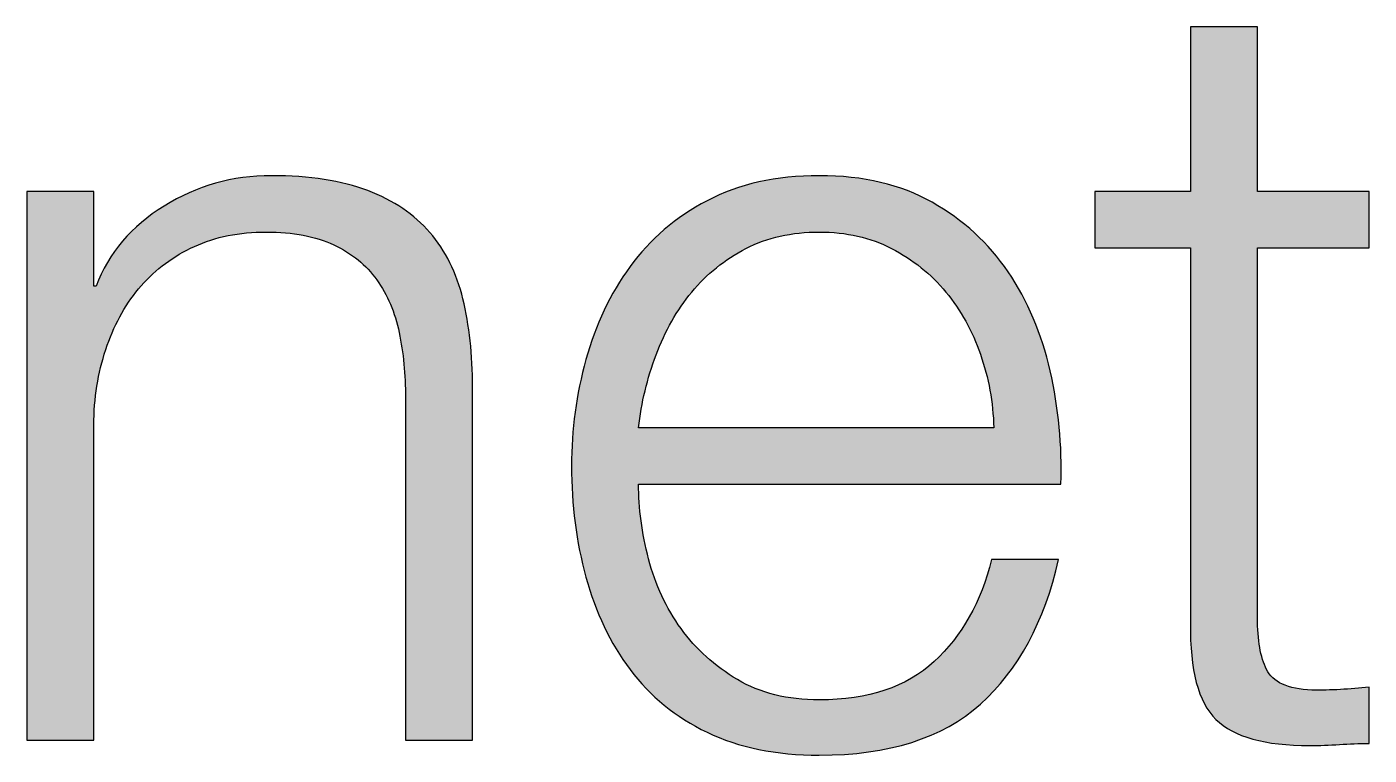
# Paper-space layout 'A0mask (portrait)' of a CAD drawing. Extents: x 0 to 810, y 0 to 1153.
# Drawn here: x 699.966 to 704.86, y 49.202 to 51.858 of the extents above; entities that cross this region are included whole.
import ezdxf
from ezdxf.enums import TextEntityAlignment as Align

# ---------------------------------------------------------------- set-up
doc = ezdxf.new("R2010")
doc.units = 0
doc.layers.get('0').update_dxf_attribs({"linetype": 'CONTINUOUS'})
doc.layers.get('Defpoints').update_dxf_attribs({"linetype": 'CONTINUOUS'})
doc.layers.add('JPP_Mask', color=7, linetype='CONTINUOUS')
doc.styles.add('JPP', font='arial.ttf')

# ---------------------------------------------------------------- blocks, each defined once
blk = doc.blocks.new('A0mask (portrait)')
at = {"true_color": 0x004a91}
h = blk.add_hatch(color=154, dxfattribs=at)
edge = h.paths.add_edge_path()
edge.add_spline(control_points=[(704.4527, 51.2573), (704.4527, 51.2573), (704.4527, 51.2949), (704.4527, 51.3513)], knot_values=[17.749945, 17.749945, 17.749945, 17.749945, 17.99994, 17.99994, 17.99994, 17.99994], degree=3, periodic=0)
edge.add_spline(control_points=[(704.4527, 51.3513), (704.4527, 51.4076), (704.4527, 51.4828), (704.4527, 51.5579)], knot_values=[17.49995, 17.49995, 17.49995, 17.49995, 17.749945, 17.749945, 17.749945, 17.749945], degree=3, periodic=0)
edge.add_spline(control_points=[(704.4527, 51.5579), (704.4527, 51.5955), (704.4527, 51.6331), (704.4527, 51.6683)], knot_values=[17.374952, 17.374952, 17.374952, 17.374952, 17.49995, 17.49995, 17.49995, 17.49995], degree=3, periodic=0)
edge.add_spline(control_points=[(704.4527, 51.6683), (704.4527, 51.7035), (704.4527, 51.7364), (704.4527, 51.7646)], knot_values=[17.249955, 17.249955, 17.249955, 17.249955, 17.374952, 17.374952, 17.374952, 17.374952], degree=3, periodic=0)
edge.add_spline(control_points=[(704.4527, 51.7646), (704.4527, 51.7786), (704.4527, 51.7916), (704.4527, 51.803)], knot_values=[17.187456, 17.187456, 17.187456, 17.187456, 17.249955, 17.249955, 17.249955, 17.249955], degree=3, periodic=0)
edge.add_spline(control_points=[(704.4527, 51.803), (704.4527, 51.8144), (704.4527, 51.8244), (704.4527, 51.8326)], knot_values=[17.124958, 17.124958, 17.124958, 17.124958, 17.187456, 17.187456, 17.187456, 17.187456], degree=3, periodic=0)
edge.add_spline(control_points=[(704.4527, 51.8326), (704.4527, 51.8368), (704.4527, 51.8404), (704.4527, 51.8436)], knot_values=[17.093708, 17.093708, 17.093708, 17.093708, 17.124958, 17.124958, 17.124958, 17.124958], degree=3, periodic=0)
edge.add_spline(control_points=[(704.4527, 51.8585), (704.4527, 51.8585), (704.4527, 51.8585), (704.4527, 51.8585), (704.4527, 51.8585), (704.4527, 51.8585), (704.4527, 51.8585)], knot_values=[16.999959, 16.999959, 16.999959, 16.999959, 17, 17, 17, 17.000692, 17.000692, 17.000692, 17.000692], degree=3, periodic=0)
edge.add_spline(control_points=[(704.4527, 51.8585), (704.4527, 51.8585), (704.4374, 51.8585), (704.4145, 51.8585)], knot_values=[16.749965, 16.749965, 16.749965, 16.749965, 16.999959, 16.999959, 16.999959, 16.999959], degree=3, periodic=0)
edge.add_spline(control_points=[(704.4145, 51.8585), (704.3916, 51.8585), (704.3611, 51.8585), (704.3305, 51.8585)], knot_values=[16.49997, 16.49997, 16.49997, 16.49997, 16.749965, 16.749965, 16.749965, 16.749965], degree=3, periodic=0)
edge.add_spline(control_points=[(704.3305, 51.8585), (704.3153, 51.8585), (704.3, 51.8585), (704.2857, 51.8585)], knot_values=[16.374972, 16.374972, 16.374972, 16.374972, 16.49997, 16.49997, 16.49997, 16.49997], degree=3, periodic=0)
edge.add_spline(control_points=[(704.2857, 51.8585), (704.2714, 51.8585), (704.258, 51.8585), (704.2466, 51.8585)], knot_values=[16.249975, 16.249975, 16.249975, 16.249975, 16.374972, 16.374972, 16.374972, 16.374972], degree=3, periodic=0)
edge.add_spline(control_points=[(704.2466, 51.8585), (704.2408, 51.8585), (704.2356, 51.8585), (704.2309, 51.8585)], knot_values=[16.187476, 16.187476, 16.187476, 16.187476, 16.249975, 16.249975, 16.249975, 16.249975], degree=3, periodic=0)
edge.add_spline(control_points=[(704.2084, 51.8585), (704.2084, 51.8585), (704.2084, 51.8585), (704.2084, 51.8585), (704.2084, 51.8585), (704.2084, 51.8585), (704.2084, 51.8585)], knot_values=[15.99998, 15.99998, 15.99998, 15.99998, 16, 16, 16, 16.001445, 16.001445, 16.001445, 16.001445], degree=3, periodic=0)
edge.add_spline(control_points=[(704.2084, 51.8585), (704.2084, 51.8584), (704.2084, 51.7082), (704.2084, 51.5579)], knot_values=[15.49999, 15.49999, 15.49999, 15.49999, 15.99998, 15.99998, 15.99998, 15.99998], degree=3, periodic=0)
edge.add_spline(control_points=[(704.2084, 51.5579), (704.2084, 51.4076), (704.2084, 51.2573), (704.2084, 51.2573), (704.2084, 51.2573), (704.2084, 51.2573), (704.2084, 51.2573)], knot_values=[14.999023, 14.999023, 14.999023, 14.999023, 15.499013, 15.499013, 15.499013, 15.49999, 15.49999, 15.49999, 15.49999], degree=3, periodic=0)
edge.add_spline(control_points=[(704.1934, 51.2573), (704.1886, 51.2573), (704.1828, 51.2573), (704.1762, 51.2573)], knot_values=[14.812504, 14.812504, 14.812504, 14.812504, 14.875002, 14.875002, 14.875002, 14.875002], degree=3, periodic=0)
edge.add_spline(control_points=[(704.1762, 51.2573), (704.1695, 51.2573), (704.162, 51.2573), (704.1538, 51.2573)], knot_values=[14.750005, 14.750005, 14.750005, 14.750005, 14.812504, 14.812504, 14.812504, 14.812504], degree=3, periodic=0)
edge.add_spline(control_points=[(704.1538, 51.2573), (704.1375, 51.2573), (704.1183, 51.2573), (704.0979, 51.2573)], knot_values=[14.625008, 14.625008, 14.625008, 14.625008, 14.750005, 14.750005, 14.750005, 14.750005], degree=3, periodic=0)
edge.add_spline(control_points=[(704.0979, 51.2573), (704.0774, 51.2573), (704.0556, 51.2573), (704.0337, 51.2573)], knot_values=[14.50001, 14.50001, 14.50001, 14.50001, 14.625008, 14.625008, 14.625008, 14.625008], degree=3, periodic=0)
edge.add_spline(control_points=[(704.0337, 51.2573), (703.9901, 51.2573), (703.9464, 51.2573), (703.9137, 51.2573)], knot_values=[14.250015, 14.250015, 14.250015, 14.250015, 14.50001, 14.50001, 14.50001, 14.50001], degree=3, periodic=0)
edge.add_spline(control_points=[(703.9137, 51.2573), (703.8809, 51.2573), (703.8591, 51.2573), (703.8591, 51.2573), (703.8591, 51.2573), (703.8591, 51.2573), (703.8591, 51.2573)], knot_values=[13.999043, 13.999043, 13.999043, 13.999043, 14.249058, 14.249058, 14.249058, 14.250015, 14.250015, 14.250015, 14.250015], degree=3, periodic=0)
edge.add_spline(control_points=[(703.8591, 51.2485), (703.8591, 51.2457), (703.8591, 51.2422), (703.8591, 51.2383)], knot_values=[13.812524, 13.812524, 13.812524, 13.812524, 13.875022, 13.875022, 13.875022, 13.875022], degree=3, periodic=0)
edge.add_spline(control_points=[(703.8591, 51.2252), (703.8591, 51.2156), (703.8591, 51.2043), (703.8591, 51.1923)], knot_values=[13.625027, 13.625027, 13.625027, 13.625027, 13.750025, 13.750025, 13.750025, 13.750025], degree=3, periodic=0)
edge.add_spline(control_points=[(703.8591, 51.1923), (703.8591, 51.1803), (703.8591, 51.1674), (703.8591, 51.1546)], knot_values=[13.50003, 13.50003, 13.50003, 13.50003, 13.625027, 13.625027, 13.625027, 13.625027], degree=3, periodic=0)
edge.add_spline(control_points=[(703.8591, 51.1546), (703.8591, 51.1289), (703.8591, 51.1032), (703.8591, 51.084)], knot_values=[13.250035, 13.250035, 13.250035, 13.250035, 13.50003, 13.50003, 13.50003, 13.50003], degree=3, periodic=0)
edge.add_spline(control_points=[(703.8591, 51.084), (703.8591, 51.0647), (703.8591, 51.0519), (703.8591, 51.0519), (703.8591, 51.0519), (703.8591, 51.0519), (703.8591, 51.0519)], knot_values=[12.999063, 12.999063, 12.999063, 12.999063, 13.249098, 13.249098, 13.249098, 13.250035, 13.250035, 13.250035, 13.250035], degree=3, periodic=0)
edge.add_spline(control_points=[(703.8741, 51.0519), (703.8788, 51.0519), (703.8846, 51.0519), (703.8913, 51.0519)], knot_values=[12.812544, 12.812544, 12.812544, 12.812544, 12.875042, 12.875042, 12.875042, 12.875042], degree=3, periodic=0)
edge.add_spline(control_points=[(703.8913, 51.0519), (703.8979, 51.0519), (703.9054, 51.0519), (703.9136, 51.0519)], knot_values=[12.750045, 12.750045, 12.750045, 12.750045, 12.812544, 12.812544, 12.812544, 12.812544], degree=3, periodic=0)
edge.add_spline(control_points=[(703.9136, 51.0519), (703.93, 51.0519), (703.9491, 51.0519), (703.9696, 51.0519)], knot_values=[12.625048, 12.625048, 12.625048, 12.625048, 12.750045, 12.750045, 12.750045, 12.750045], degree=3, periodic=0)
edge.add_spline(control_points=[(703.9696, 51.0519), (703.99, 51.0519), (704.0119, 51.0519), (704.0337, 51.0519)], knot_values=[12.50005, 12.50005, 12.50005, 12.50005, 12.625048, 12.625048, 12.625048, 12.625048], degree=3, periodic=0)
edge.add_spline(control_points=[(704.0337, 51.0519), (704.0774, 51.0519), (704.121, 51.0519), (704.1538, 51.0519)], knot_values=[12.250055, 12.250055, 12.250055, 12.250055, 12.50005, 12.50005, 12.50005, 12.50005], degree=3, periodic=0)
edge.add_spline(control_points=[(704.1538, 51.0519), (704.1866, 51.0519), (704.2084, 51.0519), (704.2084, 51.0519), (704.2084, 51.0519), (704.2084, 51.0519), (704.2084, 51.0519)], knot_values=[11.999572, 11.999572, 11.999572, 11.999572, 12.249627, 12.249627, 12.249627, 12.250055, 12.250055, 12.250055, 12.250055], degree=3, periodic=0)
edge.add_spline(control_points=[(704.2084, 51.0431), (704.2084, 51.0412), (704.2084, 51.039), (704.2084, 51.0365)], knot_values=[11.937561, 11.937561, 11.937561, 11.937561, 11.953186, 11.953186, 11.953186, 11.953186], degree=3, periodic=0)
edge.add_spline(control_points=[(704.2084, 51.0365), (704.2084, 51.0315), (704.2084, 51.0253), (704.2084, 51.0181)], knot_values=[11.906312, 11.906312, 11.906312, 11.906312, 11.937561, 11.937561, 11.937561, 11.937561], degree=3, periodic=0)
edge.add_spline(control_points=[(704.2084, 51.0181), (704.2084, 51.0108), (704.2084, 51.0024), (704.2084, 50.9931)], knot_values=[11.875062, 11.875062, 11.875062, 11.875062, 11.906312, 11.906312, 11.906312, 11.906312], degree=3, periodic=0)
edge.add_spline(control_points=[(704.2084, 50.9931), (704.2084, 50.9744), (704.2084, 50.9517), (704.2084, 50.9256)], knot_values=[11.812564, 11.812564, 11.812564, 11.812564, 11.875062, 11.875062, 11.875062, 11.875062], degree=3, periodic=0)
edge.add_spline(control_points=[(704.2084, 50.9256), (704.2084, 50.8995), (704.2084, 50.8701), (704.2084, 50.8381)], knot_values=[11.750065, 11.750065, 11.750065, 11.750065, 11.812564, 11.812564, 11.812564, 11.812564], degree=3, periodic=0)
edge.add_spline(control_points=[(704.2084, 50.8381), (704.2084, 50.7739), (704.2084, 50.699), (704.2084, 50.6188)], knot_values=[11.625068, 11.625068, 11.625068, 11.625068, 11.750065, 11.750065, 11.750065, 11.750065], degree=3, periodic=0)
edge.add_spline(control_points=[(704.2084, 50.6188), (704.2084, 50.5386), (704.2084, 50.4531), (704.2084, 50.3675)], knot_values=[11.50007, 11.50007, 11.50007, 11.50007, 11.625068, 11.625068, 11.625068, 11.625068], degree=3, periodic=0)
edge.add_spline(control_points=[(704.2084, 50.3675), (704.2084, 50.1964), (704.2084, 50.0253), (704.2084, 49.8969)], knot_values=[11.250075, 11.250075, 11.250075, 11.250075, 11.50007, 11.50007, 11.50007, 11.50007], degree=3, periodic=0)
edge.add_spline(control_points=[(704.2084, 49.8969), (704.2084, 49.7685), (704.2084, 49.6829), (704.2084, 49.6829), (704.2056, 49.5125), (704.2368, 49.3956), (704.3012, 49.3321)], knot_values=[10, 10, 10, 10, 10.250075, 10.250075, 10.250075, 11.250075, 11.250075, 11.250075, 11.250075], degree=3, periodic=0)
edge.add_spline(control_points=[(704.3012, 49.3321), (704.366, 49.2687), (704.4796, 49.237), (704.6425, 49.237)], knot_values=[9, 9, 9, 9, 10, 10, 10, 10], degree=3, periodic=0)
edge.add_spline(control_points=[(704.6425, 49.237), (704.6789, 49.237), (704.7149, 49.2384), (704.7514, 49.2408)], knot_values=[8, 8, 8, 8, 9, 9, 9, 9], degree=3, periodic=0)
edge.add_spline(control_points=[(704.7514, 49.2408), (704.7873, 49.2436), (704.8233, 49.2446), (704.8597, 49.2446)], knot_values=[7, 7, 7, 7, 8, 8, 8, 8], degree=3, periodic=0)
edge.add_spline(control_points=[(704.8597, 49.2446), (704.8597, 49.2446), (704.8597, 49.4505), (704.8597, 49.4505), (704.7897, 49.4424), (704.7201, 49.4386), (704.6505, 49.4386)], knot_values=[5, 5, 5, 5, 6, 6, 6, 7, 7, 7, 7], degree=3, periodic=0)
edge.add_spline(control_points=[(704.6505, 49.4386), (704.5625, 49.4439), (704.5076, 49.4689), (704.4853, 49.5144)], knot_values=[4, 4, 4, 4, 5, 5, 5, 5], degree=3, periodic=0)
edge.add_spline(control_points=[(704.4853, 49.5144), (704.4635, 49.5594), (704.4527, 49.6223), (704.4527, 49.7023)], knot_values=[3, 3, 3, 3, 4, 4, 4, 4], degree=3, periodic=0)
edge.add_spline(control_points=[(704.4527, 49.7023), (704.4527, 49.7023), (704.4527, 51.0519), (704.4527, 51.0519), (704.4527, 51.0519), (704.5544, 51.0519), (704.6562, 51.0519)], knot_values=[1.5, 1.5, 1.5, 1.5, 2.5, 2.5, 2.5, 3, 3, 3, 3], degree=3, periodic=0)
edge.add_spline(control_points=[(704.6562, 51.0519), (704.758, 51.0519), (704.8597, 51.0519), (704.8597, 51.0519), (704.8597, 51.0519), (704.8597, 51.1032), (704.8597, 51.1546)], knot_values=[0.5, 0.5, 0.5, 0.5, 1, 1, 1, 1.5, 1.5, 1.5, 1.5], degree=3, periodic=0)
edge.add_spline(control_points=[(704.8597, 51.1546), (704.8597, 51.2059), (704.8597, 51.2573), (704.8597, 51.2573), (704.8597, 51.2573), (704.8343, 51.2573), (704.7961, 51.2573)], knot_values=[18.749925, 18.749925, 18.749925, 18.749925, 19.249925, 19.249925, 19.249925, 19.5, 19.5, 19.5, 19.5], degree=3, periodic=0)
edge.add_spline(control_points=[(704.7961, 51.2573), (704.7579, 51.2573), (704.707, 51.2573), (704.6562, 51.2573)], knot_values=[18.49993, 18.49993, 18.49993, 18.49993, 18.749925, 18.749925, 18.749925, 18.749925], degree=3, periodic=0)
edge.add_spline(control_points=[(704.6562, 51.2573), (704.6307, 51.2573), (704.6053, 51.2573), (704.5814, 51.2573)], knot_values=[18.374932, 18.374932, 18.374932, 18.374932, 18.49993, 18.49993, 18.49993, 18.49993], degree=3, periodic=0)
edge.add_spline(control_points=[(704.5814, 51.2573), (704.5576, 51.2573), (704.5353, 51.2573), (704.5162, 51.2573)], knot_values=[18.249935, 18.249935, 18.249935, 18.249935, 18.374932, 18.374932, 18.374932, 18.374932], degree=3, periodic=0)
edge.add_spline(control_points=[(704.5162, 51.2573), (704.5067, 51.2573), (704.498, 51.2573), (704.4902, 51.2573)], knot_values=[18.187436, 18.187436, 18.187436, 18.187436, 18.249935, 18.249935, 18.249935, 18.249935], degree=3, periodic=0)
edge.add_spline(control_points=[(704.4902, 51.2573), (704.4825, 51.2573), (704.4757, 51.2573), (704.4701, 51.2573)], knot_values=[18.124938, 18.124938, 18.124938, 18.124938, 18.187436, 18.187436, 18.187436, 18.187436], degree=3, periodic=0)
edge.add_spline(control_points=[(704.4553, 51.2573), (704.4547, 51.2573), (704.4542, 51.2573), (704.4538, 51.2573)], knot_values=[18.031189, 18.031189, 18.031189, 18.031189, 18.046814, 18.046814, 18.046814, 18.046814], degree=3, periodic=0)
edge.add_spline(control_points=[(704.4538, 51.2573), (704.4536, 51.2573), (704.4535, 51.2573), (704.4533, 51.2573)], knot_values=[18.023377, 18.023377, 18.023377, 18.023377, 18.031189, 18.031189, 18.031189, 18.031189], degree=3, periodic=0)
edge.add_spline(control_points=[(704.4533, 51.2573), (704.4532, 51.2573), (704.4531, 51.2573), (704.453, 51.2573)], knot_values=[18.015565, 18.015565, 18.015565, 18.015565, 18.023377, 18.023377, 18.023377, 18.023377], degree=3, periodic=0)
edge.add_spline(control_points=[(704.453, 51.2573), (704.4529, 51.2573), (704.4529, 51.2573), (704.4528, 51.2573)], knot_values=[18.011659, 18.011659, 18.011659, 18.011659, 18.015565, 18.015565, 18.015565, 18.015565], degree=3, periodic=0)
edge.add_spline(control_points=[(704.4528, 51.2573), (704.4528, 51.2573), (704.4528, 51.2573), (704.4527, 51.2573)], knot_values=[18.007752, 18.007752, 18.007752, 18.007752, 18.011659, 18.011659, 18.011659, 18.011659], degree=3, periodic=0)
edge.add_spline(control_points=[(704.4527, 51.2573), (704.4527, 51.2573), (704.4527, 51.2573), (704.4527, 51.2573)], knot_values=[18.005799, 18.005799, 18.005799, 18.005799, 18.007752, 18.007752, 18.007752, 18.007752], degree=3, periodic=0)
edge.add_spline(control_points=[(704.4527, 51.2573), (704.4527, 51.2573), (704.4527, 51.2573), (704.4527, 51.2573)], knot_values=[18.003846, 18.003846, 18.003846, 18.003846, 18.005799, 18.005799, 18.005799, 18.005799], degree=3, periodic=0)
edge.add_spline(control_points=[(704.4527, 51.2573), (704.4527, 51.2573), (704.4527, 51.2573), (704.4527, 51.2573)], knot_values=[18.00287, 18.00287, 18.00287, 18.00287, 18.003846, 18.003846, 18.003846, 18.003846], degree=3, periodic=0)
edge.add_spline(control_points=[(704.4527, 51.2573), (704.4527, 51.2573), (704.4527, 51.2573), (704.4527, 51.2573)], knot_values=[18.001893, 18.001893, 18.001893, 18.001893, 18.00287, 18.00287, 18.00287, 18.00287], degree=3, periodic=0)
edge.add_spline(control_points=[(704.4527, 51.2573), (704.4527, 51.2573), (704.4527, 51.2573), (704.4527, 51.2573)], knot_values=[18.001405, 18.001405, 18.001405, 18.001405, 18.001893, 18.001893, 18.001893, 18.001893], degree=3, periodic=0)
edge.add_spline(control_points=[(704.4527, 51.2573), (704.4527, 51.2573), (704.4527, 51.2573), (704.4527, 51.2573), (704.4527, 51.2573), (704.4527, 51.2573), (704.4527, 51.2573)], knot_values=[17.99994, 17.99994, 17.99994, 17.99994, 18.001345, 18.001345, 18.001345, 18.001405, 18.001405, 18.001405, 18.001405], degree=3, periodic=0)
h = blk.add_hatch(color=154, dxfattribs=at)
edge = h.paths.add_edge_path()
edge.add_spline(control_points=[(700.2099, 50.2413), (700.2099, 50.3507), (700.2099, 50.4237), (700.2099, 50.4237), (700.2128, 50.5217), (700.2289, 50.6131), (700.2587, 50.6968)], knot_values=[18, 18, 18, 18, 18.250035, 18.250035, 18.250035, 19.250035, 19.250035, 19.250035, 19.250035], degree=3, periodic=0)
edge.add_spline(control_points=[(700.2587, 50.6968), (700.2885, 50.7811), (700.3297, 50.8535), (700.3827, 50.9141), (700.4357, 50.9747), (700.5001, 51.0225), (700.5768, 51.0575)], knot_values=[16, 16, 16, 16, 17, 17, 17, 18, 18, 18, 18], degree=3, periodic=0)
edge.add_spline(control_points=[(700.5768, 51.0575), (700.653, 51.0926), (700.7401, 51.1101), (700.8386, 51.1101)], knot_values=[15, 15, 15, 15, 16, 16, 16, 16], degree=3, periodic=0)
edge.add_spline(control_points=[(700.8386, 51.1101), (700.9366, 51.1101), (701.0184, 51.0945), (701.0847, 51.0632)], knot_values=[14, 14, 14, 14, 15, 15, 15, 15], degree=3, periodic=0)
edge.add_spline(control_points=[(701.0847, 51.0632), (701.1505, 51.0324), (701.2031, 50.9898), (701.2414, 50.9354)], knot_values=[13, 13, 13, 13, 14, 14, 14, 14], degree=3, periodic=0)
edge.add_spline(control_points=[(701.2414, 50.9354), (701.2802, 50.881), (701.3077, 50.8171), (701.3233, 50.7437)], knot_values=[12, 12, 12, 12, 13, 13, 13, 13], degree=3, periodic=0)
edge.add_spline(control_points=[(701.3233, 50.7437), (701.3384, 50.6699), (701.3465, 50.5903), (701.3465, 50.5051)], knot_values=[11, 11, 11, 11, 12, 12, 12, 12], degree=3, periodic=0)
edge.add_spline(control_points=[(701.3465, 50.5051), (701.3465, 50.5051), (701.3465, 49.2564), (701.3465, 49.2564), (701.3465, 49.2564), (701.4075, 49.2564), (701.4686, 49.2564)], knot_values=[9.5, 9.5, 9.5, 9.5, 10.5, 10.5, 10.5, 11, 11, 11, 11], degree=3, periodic=0)
edge.add_spline(control_points=[(701.4686, 49.2564), (701.5297, 49.2564), (701.5907, 49.2564), (701.5907, 49.2564), (701.5907, 49.2564), (701.5907, 49.5783), (701.5907, 49.9002)], knot_values=[8.5, 8.5, 8.5, 8.5, 9, 9, 9, 9.5, 9.5, 9.5, 9.5], degree=3, periodic=0)
edge.add_spline(control_points=[(701.5907, 49.9002), (701.5907, 50.2221), (701.5907, 50.5439), (701.5907, 50.5439), (701.5907, 50.6628), (701.5789, 50.7702), (701.5557, 50.8658), (701.5325, 50.9614), (701.4923, 51.0419), (701.4355, 51.1082)], knot_values=[6, 6, 6, 6, 6.5, 6.5, 6.5, 7.5, 7.5, 7.5, 8.5, 8.5, 8.5, 8.5], degree=3, periodic=0)
edge.add_spline(control_points=[(701.4355, 51.1082), (701.3787, 51.174), (701.3029, 51.2251), (701.2087, 51.2611)], knot_values=[5, 5, 5, 5, 6, 6, 6, 6], degree=3, periodic=0)
edge.add_spline(control_points=[(701.2087, 51.2611), (701.1141, 51.2975), (700.9971, 51.3155), (700.8575, 51.3155)], knot_values=[4, 4, 4, 4, 5, 5, 5, 5], degree=3, periodic=0)
edge.add_spline(control_points=[(700.8575, 51.3155), (700.7155, 51.3155), (700.5848, 51.2786), (700.466, 51.2047)], knot_values=[3, 3, 3, 3, 4, 4, 4, 4], degree=3, periodic=0)
edge.add_spline(control_points=[(700.466, 51.2047), (700.3472, 51.1314), (700.2644, 51.0339), (700.218, 50.9122)], knot_values=[2, 2, 2, 2, 3, 3, 3, 3], degree=3, periodic=0)
edge.add_spline(control_points=[(700.218, 50.9122), (700.218, 50.9122), (700.2099, 50.9122), (700.2099, 50.9122)], knot_values=[1.00001, 1.00001, 1.00001, 1.00001, 2, 2, 2, 2], degree=3, periodic=0)
edge.add_spline(control_points=[(700.2099, 50.9122), (700.2099, 50.9122), (700.2099, 50.9985), (700.2099, 51.0848)], knot_values=[0.5, 0.5, 0.5, 0.5, 1, 1, 1, 1], degree=3, periodic=0)
edge.add_spline(control_points=[(700.2099, 51.0848), (700.2099, 51.171), (700.2099, 51.2573), (700.2099, 51.2573), (700.2099, 51.2573), (700.1947, 51.2573), (700.1718, 51.2573)], knot_values=[22.749965, 22.749965, 22.749965, 22.749965, 23.249965, 23.249965, 23.249965, 23.5, 23.5, 23.5, 23.5], degree=3, periodic=0)
edge.add_spline(control_points=[(700.1718, 51.2573), (700.1489, 51.2573), (700.1183, 51.2573), (700.0878, 51.2573)], knot_values=[22.49997, 22.49997, 22.49997, 22.49997, 22.749965, 22.749965, 22.749965, 22.749965], degree=3, periodic=0)
edge.add_spline(control_points=[(700.0878, 51.2573), (700.0725, 51.2573), (700.0573, 51.2573), (700.043, 51.2573)], knot_values=[22.374972, 22.374972, 22.374972, 22.374972, 22.49997, 22.49997, 22.49997, 22.49997], degree=3, periodic=0)
edge.add_spline(control_points=[(700.043, 51.2573), (700.0287, 51.2573), (700.0153, 51.2573), (700.0039, 51.2573)], knot_values=[22.249975, 22.249975, 22.249975, 22.249975, 22.374972, 22.374972, 22.374972, 22.374972], degree=3, periodic=0)
edge.add_spline(control_points=[(700.0039, 51.2573), (699.9981, 51.2573), (699.9929, 51.2573), (699.9882, 51.2573)], knot_values=[22.187476, 22.187476, 22.187476, 22.187476, 22.249975, 22.249975, 22.249975, 22.249975], degree=3, periodic=0)
edge.add_spline(control_points=[(699.9657, 51.2573), (699.9657, 51.2573), (699.9657, 51.2573), (699.9657, 51.2573), (699.9657, 51.2573), (699.9657, 51.2573), (699.9657, 51.2573)], knot_values=[21.99998, 21.99998, 21.99998, 21.99998, 22, 22, 22, 22.001445, 22.001445, 22.001445, 22.001445], degree=3, periodic=0)
edge.add_spline(control_points=[(699.9657, 51.2573), (699.9657, 51.2573), (699.9657, 50.757), (699.9657, 50.2568)], knot_values=[21.49999, 21.49999, 21.49999, 21.49999, 21.99998, 21.99998, 21.99998, 21.99998], degree=3, periodic=0)
edge.add_spline(control_points=[(699.9657, 50.2568), (699.9657, 49.7566), (699.9657, 49.2564), (699.9657, 49.2564), (699.9657, 49.2564), (699.9657, 49.2564), (699.9657, 49.2564)], knot_values=[20.999023, 20.999023, 20.999023, 20.999023, 21.499013, 21.499013, 21.499013, 21.49999, 21.49999, 21.49999, 21.49999], degree=3, periodic=0)
edge.add_spline(control_points=[(699.9762, 49.2564), (699.9795, 49.2564), (699.9836, 49.2564), (699.9882, 49.2564)], knot_values=[20.812504, 20.812504, 20.812504, 20.812504, 20.875002, 20.875002, 20.875002, 20.875002], degree=3, periodic=0)
edge.add_spline(control_points=[(699.9882, 49.2564), (699.9929, 49.2564), (699.9981, 49.2564), (700.0039, 49.2564)], knot_values=[20.750005, 20.750005, 20.750005, 20.750005, 20.812504, 20.812504, 20.812504, 20.812504], degree=3, periodic=0)
edge.add_spline(control_points=[(700.0039, 49.2564), (700.0153, 49.2564), (700.0287, 49.2564), (700.043, 49.2564)], knot_values=[20.625007, 20.625007, 20.625007, 20.625007, 20.750005, 20.750005, 20.750005, 20.750005], degree=3, periodic=0)
edge.add_spline(control_points=[(700.043, 49.2564), (700.0573, 49.2564), (700.0726, 49.2564), (700.0878, 49.2564)], knot_values=[20.50001, 20.50001, 20.50001, 20.50001, 20.625007, 20.625007, 20.625007, 20.625007], degree=3, periodic=0)
edge.add_spline(control_points=[(700.0878, 49.2564), (700.1183, 49.2564), (700.1489, 49.2564), (700.1718, 49.2564)], knot_values=[20.250015, 20.250015, 20.250015, 20.250015, 20.50001, 20.50001, 20.50001, 20.50001], degree=3, periodic=0)
edge.add_spline(control_points=[(700.1718, 49.2564), (700.1947, 49.2564), (700.2099, 49.2564), (700.2099, 49.2564), (700.2099, 49.2564), (700.2099, 49.2564), (700.2099, 49.2564)], knot_values=[19.999532, 19.999532, 19.999532, 19.999532, 20.249547, 20.249547, 20.249547, 20.250015, 20.250015, 20.250015, 20.250015], degree=3, periodic=0)
edge.add_spline(control_points=[(700.2099, 49.2695), (700.2099, 49.2738), (700.2099, 49.2791), (700.2099, 49.2852)], knot_values=[19.906272, 19.906272, 19.906272, 19.906272, 19.937521, 19.937521, 19.937521, 19.937521], degree=3, periodic=0)
edge.add_spline(control_points=[(700.2099, 49.2852), (700.2099, 49.2914), (700.2099, 49.2986), (700.2099, 49.3065)], knot_values=[19.875023, 19.875023, 19.875023, 19.875023, 19.906272, 19.906272, 19.906272, 19.906272], degree=3, periodic=0)
edge.add_spline(control_points=[(700.2099, 49.3065), (700.2099, 49.3225), (700.2099, 49.3419), (700.2099, 49.3641)], knot_values=[19.812524, 19.812524, 19.812524, 19.812524, 19.875023, 19.875023, 19.875023, 19.875023], degree=3, periodic=0)
edge.add_spline(control_points=[(700.2099, 49.3641), (700.2099, 49.3863), (700.2099, 49.4114), (700.2099, 49.4388)], knot_values=[19.750025, 19.750025, 19.750025, 19.750025, 19.812524, 19.812524, 19.812524, 19.812524], degree=3, periodic=0)
edge.add_spline(control_points=[(700.2099, 49.4388), (700.2099, 49.4935), (700.2099, 49.5573), (700.2099, 49.6257)], knot_values=[19.625028, 19.625028, 19.625028, 19.625028, 19.750025, 19.750025, 19.750025, 19.750025], degree=3, periodic=0)
edge.add_spline(control_points=[(700.2099, 49.6257), (700.2099, 49.6941), (700.2099, 49.767), (700.2099, 49.84)], knot_values=[19.50003, 19.50003, 19.50003, 19.50003, 19.625028, 19.625028, 19.625028, 19.625028], degree=3, periodic=0)
edge.add_spline(control_points=[(700.2099, 49.84), (700.2099, 49.9859), (700.2099, 50.1318), (700.2099, 50.2413)], knot_values=[19.250035, 19.250035, 19.250035, 19.250035, 19.50003, 19.50003, 19.50003, 19.50003], degree=3, periodic=0)
h = blk.add_hatch(color=154, dxfattribs=at)
edge = h.paths.add_edge_path()
edge.add_spline(control_points=[(702.1962, 50.1908), (702.1962, 50.1908), (703.7355, 50.1908), (703.7355, 50.1908), (703.7407, 50.3305), (703.7275, 50.4682), (703.6967, 50.6041)], knot_values=[19, 19, 19, 19, 20, 20, 20, 21, 21, 21, 21], degree=3, periodic=0)
edge.add_spline(control_points=[(703.6967, 50.6041), (703.6655, 50.7394), (703.6143, 50.8597), (703.5433, 50.9648)], knot_values=[18, 18, 18, 18, 19, 19, 19, 19], degree=3, periodic=0)
edge.add_spline(control_points=[(703.5433, 50.9648), (703.4723, 51.0694), (703.38, 51.1541), (703.2664, 51.2185)], knot_values=[17, 17, 17, 17, 18, 18, 18, 18], degree=3, periodic=0)
edge.add_spline(control_points=[(703.2664, 51.2185), (703.1523, 51.2833), (703.0155, 51.3155), (702.8551, 51.3155)], knot_values=[16, 16, 16, 16, 17, 17, 17, 17], degree=3, periodic=0)
edge.add_spline(control_points=[(702.8551, 51.3155), (702.6974, 51.3155), (702.5611, 51.2852), (702.4461, 51.2242)], knot_values=[15, 15, 15, 15, 16, 16, 16, 16], degree=3, periodic=0)
edge.add_spline(control_points=[(702.4461, 51.2242), (702.3311, 51.1636), (702.2373, 51.0836), (702.1649, 50.9842)], knot_values=[14, 14, 14, 14, 15, 15, 15, 15], degree=3, periodic=0)
edge.add_spline(control_points=[(702.1649, 50.9842), (702.0925, 50.8843), (702.039, 50.7712), (702.004, 50.6448)], knot_values=[13, 13, 13, 13, 14, 14, 14, 14], degree=3, periodic=0)
edge.add_spline(control_points=[(702.004, 50.6448), (701.9689, 50.5179), (701.9519, 50.3887), (701.9519, 50.2571)], knot_values=[12, 12, 12, 12, 13, 13, 13, 13], degree=3, periodic=0)
edge.add_spline(control_points=[(701.9519, 50.2571), (701.9519, 50.1146), (701.9689, 49.9797), (702.004, 49.8514)], knot_values=[11, 11, 11, 11, 12, 12, 12, 12], degree=3, periodic=0)
edge.add_spline(control_points=[(702.004, 49.8514), (702.039, 49.7236), (702.0925, 49.6114), (702.1649, 49.5144), (702.2373, 49.4173), (702.3311, 49.3411), (702.4461, 49.2853)], knot_values=[9, 9, 9, 9, 10, 10, 10, 11, 11, 11, 11], degree=3, periodic=0)
edge.add_spline(control_points=[(702.4461, 49.2853), (702.5611, 49.2299), (702.6974, 49.202), (702.8551, 49.202)], knot_values=[8, 8, 8, 8, 9, 9, 9, 9], degree=3, periodic=0)
edge.add_spline(control_points=[(702.8551, 49.202), (703.1083, 49.202), (703.3043, 49.264), (703.4425, 49.3885)], knot_values=[7, 7, 7, 7, 8, 8, 8, 8], degree=3, periodic=0)
edge.add_spline(control_points=[(703.4425, 49.3885), (703.5807, 49.5125), (703.6759, 49.6881), (703.7275, 49.9158)], knot_values=[6, 6, 6, 6, 7, 7, 7, 7], degree=3, periodic=0)
edge.add_spline(control_points=[(703.7275, 49.9158), (703.7275, 49.9158), (703.4832, 49.9158), (703.4832, 49.9158), (703.4444, 49.7605), (703.3748, 49.6365), (703.274, 49.5433)], knot_values=[4, 4, 4, 4, 5, 5, 5, 6, 6, 6, 6], degree=3, periodic=0)
edge.add_spline(control_points=[(703.274, 49.5433), (703.1732, 49.4505), (703.0335, 49.4036), (702.8551, 49.4036)], knot_values=[3, 3, 3, 3, 4, 4, 4, 4], degree=3, periodic=0)
edge.add_spline(control_points=[(702.8551, 49.4036), (702.7391, 49.4036), (702.6392, 49.4282), (702.5564, 49.4775)], knot_values=[2, 2, 2, 2, 3, 3, 3, 3], degree=3, periodic=0)
edge.add_spline(control_points=[(702.5564, 49.4775), (702.474, 49.5267), (702.4054, 49.5887), (702.3509, 49.6635)], knot_values=[1, 1, 1, 1, 2, 2, 2, 2], degree=3, periodic=0)
edge.add_spline(control_points=[(702.3509, 49.6635), (702.297, 49.7383), (702.2572, 49.823), (702.2326, 49.9177)], knot_values=[0, 0, 0, 0, 1, 1, 1, 1], degree=3, periodic=0)
edge.add_spline(control_points=[(702.2326, 49.9177), (702.208, 50.0119), (702.1962, 50.1032), (702.1962, 50.1908)], knot_values=[21, 21, 21, 21, 22, 22, 22, 22], degree=3, periodic=0)
edge = h.paths.add_edge_path(flags=16)
edge.add_spline(control_points=[(703.4913, 50.3963), (703.4913, 50.3963), (702.1962, 50.3963), (702.1962, 50.3963), (702.2061, 50.4871), (702.2274, 50.5757), (702.2601, 50.6623)], knot_values=[6, 6, 6, 6, 7, 7, 7, 8, 8, 8, 8], degree=3, periodic=0)
edge.add_spline(control_points=[(702.2601, 50.6623), (702.2923, 50.7489), (702.3358, 50.8251), (702.3898, 50.8909)], knot_values=[5, 5, 5, 5, 6, 6, 6, 6], degree=3, periodic=0)
edge.add_spline(control_points=[(702.3898, 50.8909), (702.4442, 50.9567), (702.51, 51.0097), (702.5876, 51.05)], knot_values=[4, 4, 4, 4, 5, 5, 5, 5], degree=3, periodic=0)
edge.add_spline(control_points=[(702.5876, 51.05), (702.6653, 51.0897), (702.7543, 51.1101), (702.8551, 51.1101)], knot_values=[3, 3, 3, 3, 4, 4, 4, 4], degree=3, periodic=0)
edge.add_spline(control_points=[(702.8551, 51.1101), (702.9535, 51.1101), (703.0411, 51.0897), (703.1187, 51.05)], knot_values=[2, 2, 2, 2, 3, 3, 3, 3], degree=3, periodic=0)
edge.add_spline(control_points=[(703.1187, 51.05), (703.1964, 51.0097), (703.2622, 50.9567), (703.3166, 50.8909), (703.371, 50.8251), (703.4132, 50.7494), (703.4425, 50.6642)], knot_values=[0, 0, 0, 0, 1, 1, 1, 2, 2, 2, 2], degree=3, periodic=0)
edge.add_spline(control_points=[(703.4425, 50.6642), (703.4723, 50.5785), (703.4884, 50.4895), (703.4913, 50.3963)], knot_values=[8, 8, 8, 8, 9, 9, 9, 9], degree=3, periodic=0)
at = {"layer": 'Defpoints', "color": 154, "true_color": 0x004a91}
for points, knots in [([(704.8597, 51.2573), (704.8597, 51.2573), (704.8597, 51.0519), (704.8597, 51.0519), (704.8597, 51.0519), (704.4527, 51.0519), (704.4527, 51.0519), (704.4527, 51.0519), (704.4527, 49.7023), (704.4527, 49.7023), (704.4527, 49.6223), (704.4635, 49.5594), (704.4853, 49.5144), (704.5076, 49.4689), (704.5625, 49.4439), (704.6505, 49.4386), (704.7201, 49.4386), (704.7897, 49.4424), (704.8597, 49.4505), (704.8597, 49.4505), (704.8597, 49.2446), (704.8597, 49.2446), (704.8233, 49.2446), (704.7873, 49.2436), (704.7514, 49.2408), (704.7149, 49.2384), (704.6789, 49.237), (704.6425, 49.237), (704.4796, 49.237), (704.366, 49.2687), (704.3012, 49.3321), (704.2368, 49.3956), (704.2056, 49.5125), (704.2084, 49.6829), (704.2084, 49.6829), (704.2084, 51.0519), (704.2084, 51.0519), (704.2084, 51.0519), (703.8591, 51.0519), (703.8591, 51.0519), (703.8591, 51.0519), (703.8591, 51.2573), (703.8591, 51.2573), (703.8591, 51.2573), (704.2084, 51.2573), (704.2084, 51.2573), (704.2084, 51.2573), (704.2084, 51.8585), (704.2084, 51.8585), (704.2084, 51.8585), (704.4527, 51.8585), (704.4527, 51.8585), (704.4527, 51.8585), (704.4527, 51.2573), (704.4527, 51.2573), (704.4527, 51.2573), (704.8597, 51.2573), (704.8597, 51.2573)], [0, 0, 0, 0, 1, 1, 1, 2, 2, 2, 3, 3, 3, 4, 4, 4, 5, 5, 5, 6, 6, 6, 7, 7, 7, 8, 8, 8, 9, 9, 9, 10, 10, 10, 11, 11, 11, 12, 12, 12, 13, 13, 13, 14, 14, 14, 15, 15, 15, 16, 16, 16, 17, 17, 17, 18, 18, 18, 19, 19, 19, 19]), ([(700.2099, 51.2573), (700.2099, 51.2573), (700.2099, 50.9122), (700.2099, 50.9122), (700.2099, 50.9122), (700.218, 50.9122), (700.218, 50.9122), (700.2644, 51.0339), (700.3472, 51.1314), (700.466, 51.2047), (700.5848, 51.2786), (700.7155, 51.3155), (700.8575, 51.3155), (700.9971, 51.3155), (701.1141, 51.2975), (701.2087, 51.2611), (701.3029, 51.2251), (701.3787, 51.174), (701.4355, 51.1082), (701.4923, 51.0419), (701.5325, 50.9614), (701.5557, 50.8658), (701.5789, 50.7702), (701.5907, 50.6628), (701.5907, 50.5439), (701.5907, 50.5439), (701.5907, 49.2564), (701.5907, 49.2564), (701.5907, 49.2564), (701.3465, 49.2564), (701.3465, 49.2564), (701.3465, 49.2564), (701.3465, 50.5051), (701.3465, 50.5051), (701.3465, 50.5903), (701.3384, 50.6699), (701.3233, 50.7437), (701.3077, 50.8171), (701.2802, 50.881), (701.2414, 50.9354), (701.2031, 50.9898), (701.1505, 51.0324), (701.0847, 51.0632), (701.0184, 51.0945), (700.9366, 51.1101), (700.8386, 51.1101), (700.7401, 51.1101), (700.653, 51.0926), (700.5768, 51.0575), (700.5001, 51.0225), (700.4357, 50.9747), (700.3827, 50.9141), (700.3297, 50.8535), (700.2885, 50.7811), (700.2587, 50.6968), (700.2289, 50.6131), (700.2128, 50.5217), (700.2099, 50.4237), (700.2099, 50.4237), (700.2099, 49.2564), (700.2099, 49.2564), (700.2099, 49.2564), (699.9657, 49.2564), (699.9657, 49.2564), (699.9657, 49.2564), (699.9657, 51.2573), (699.9657, 51.2573), (699.9657, 51.2573), (700.2099, 51.2573), (700.2099, 51.2573)], [0, 0, 0, 0, 1, 1, 1, 2, 2, 2, 3, 3, 3, 4, 4, 4, 5, 5, 5, 6, 6, 6, 7, 7, 7, 8, 8, 8, 9, 9, 9, 10, 10, 10, 11, 11, 11, 12, 12, 12, 13, 13, 13, 14, 14, 14, 15, 15, 15, 16, 16, 16, 17, 17, 17, 18, 18, 18, 19, 19, 19, 20, 20, 20, 21, 21, 21, 22, 22, 22, 23, 23, 23, 23]), ([(702.2326, 49.9177), (702.2572, 49.823), (702.297, 49.7383), (702.3509, 49.6635), (702.4054, 49.5887), (702.474, 49.5267), (702.5564, 49.4775), (702.6392, 49.4282), (702.7391, 49.4036), (702.8551, 49.4036), (703.0335, 49.4036), (703.1732, 49.4505), (703.274, 49.5433), (703.3748, 49.6365), (703.4444, 49.7605), (703.4832, 49.9158), (703.4832, 49.9158), (703.7275, 49.9158), (703.7275, 49.9158), (703.6759, 49.6881), (703.5807, 49.5125), (703.4425, 49.3885), (703.3043, 49.264), (703.1083, 49.202), (702.8551, 49.202), (702.6974, 49.202), (702.5611, 49.2299), (702.4461, 49.2853), (702.3311, 49.3411), (702.2373, 49.4173), (702.1649, 49.5144), (702.0925, 49.6114), (702.039, 49.7236), (702.004, 49.8514), (701.9689, 49.9797), (701.9519, 50.1146), (701.9519, 50.2571), (701.9519, 50.3887), (701.9689, 50.5179), (702.004, 50.6448), (702.039, 50.7712), (702.0925, 50.8843), (702.1649, 50.9842), (702.2373, 51.0836), (702.3311, 51.1636), (702.4461, 51.2242), (702.5611, 51.2852), (702.6974, 51.3155), (702.8551, 51.3155), (703.0155, 51.3155), (703.1523, 51.2833), (703.2664, 51.2185), (703.38, 51.1541), (703.4723, 51.0694), (703.5433, 50.9648), (703.6143, 50.8597), (703.6655, 50.7394), (703.6967, 50.6041), (703.7275, 50.4682), (703.7407, 50.3305), (703.7355, 50.1908), (703.7355, 50.1908), (702.1962, 50.1908), (702.1962, 50.1908), (702.1962, 50.1032), (702.208, 50.0119), (702.2326, 49.9177)], [0, 0, 0, 0, 1, 1, 1, 2, 2, 2, 3, 3, 3, 4, 4, 4, 5, 5, 5, 6, 6, 6, 7, 7, 7, 8, 8, 8, 9, 9, 9, 10, 10, 10, 11, 11, 11, 12, 12, 12, 13, 13, 13, 14, 14, 14, 15, 15, 15, 16, 16, 16, 17, 17, 17, 18, 18, 18, 19, 19, 19, 20, 20, 20, 21, 21, 21, 22, 22, 22, 22]), ([(703.4425, 50.6642), (703.4132, 50.7494), (703.371, 50.8251), (703.3166, 50.8909), (703.2622, 50.9567), (703.1964, 51.0097), (703.1187, 51.05), (703.0411, 51.0897), (702.9535, 51.1101), (702.8551, 51.1101), (702.7543, 51.1101), (702.6653, 51.0897), (702.5876, 51.05), (702.51, 51.0097), (702.4442, 50.9567), (702.3898, 50.8909), (702.3358, 50.8251), (702.2923, 50.7489), (702.2601, 50.6623), (702.2274, 50.5757), (702.2061, 50.4871), (702.1962, 50.3963), (702.1962, 50.3963), (703.4913, 50.3963), (703.4913, 50.3963), (703.4884, 50.4895), (703.4723, 50.5785), (703.4425, 50.6642)], [0, 0, 0, 0, 1, 1, 1, 2, 2, 2, 3, 3, 3, 4, 4, 4, 5, 5, 5, 6, 6, 6, 7, 7, 7, 8, 8, 8, 9, 9, 9, 9])]:
    blk.add_open_spline(points, degree=3, knots=knots, dxfattribs=at)
at = {"color": 7, "style": 'JPP'}
for tag, p in [('Client', (743, 115)), ('Project1', (743, 90)), ('Project2', (743, 82.5)), ('Project3', (743, 75)), ('Title1', (743, 57.5)), ('Title2', (743, 50)), ('Title3', (743, 42.5)), ('Status', (635, 7.5))]:
    blk.add_attdef(tag, text='', height=3.5, dxfattribs=at).set_placement(p, align=Align.MIDDLE_LEFT)
at = {"color": 2, "style": 'JPP'}
for tag, p in [('Scale', (662.5, 25)), ('Checked', (752.5, 25)), ('Drawn', (707.5, 25)), ('Date', (797.5, 25))]:
    blk.add_attdef(tag, text='', height=2, dxfattribs=at).set_placement(p, align=Align.MIDDLE_CENTER)
at = {"color": 6, "style": 'JPP'}
for tag, p in [('Ref', (725, 7.5)), ('DrgNo.', (767, 7.5))]:
    blk.add_attdef(tag, text='', height=4, dxfattribs=at).set_placement(p, align=Align.MIDDLE_LEFT)
blk.add_attdef('Rev', text='', height=4, dxfattribs=at).set_placement((801.2747, 7.5), align=Align.MIDDLE_CENTER)

psp = doc.layouts.new('A0mask (portrait)')

# ---------------------------------------------------------------- block references
at = {"layer": 'JPP_Mask'}
psp.add_blockref('A0mask (portrait)', (0, 0), dxfattribs=at)

doc.saveas('drawing.dxf')
